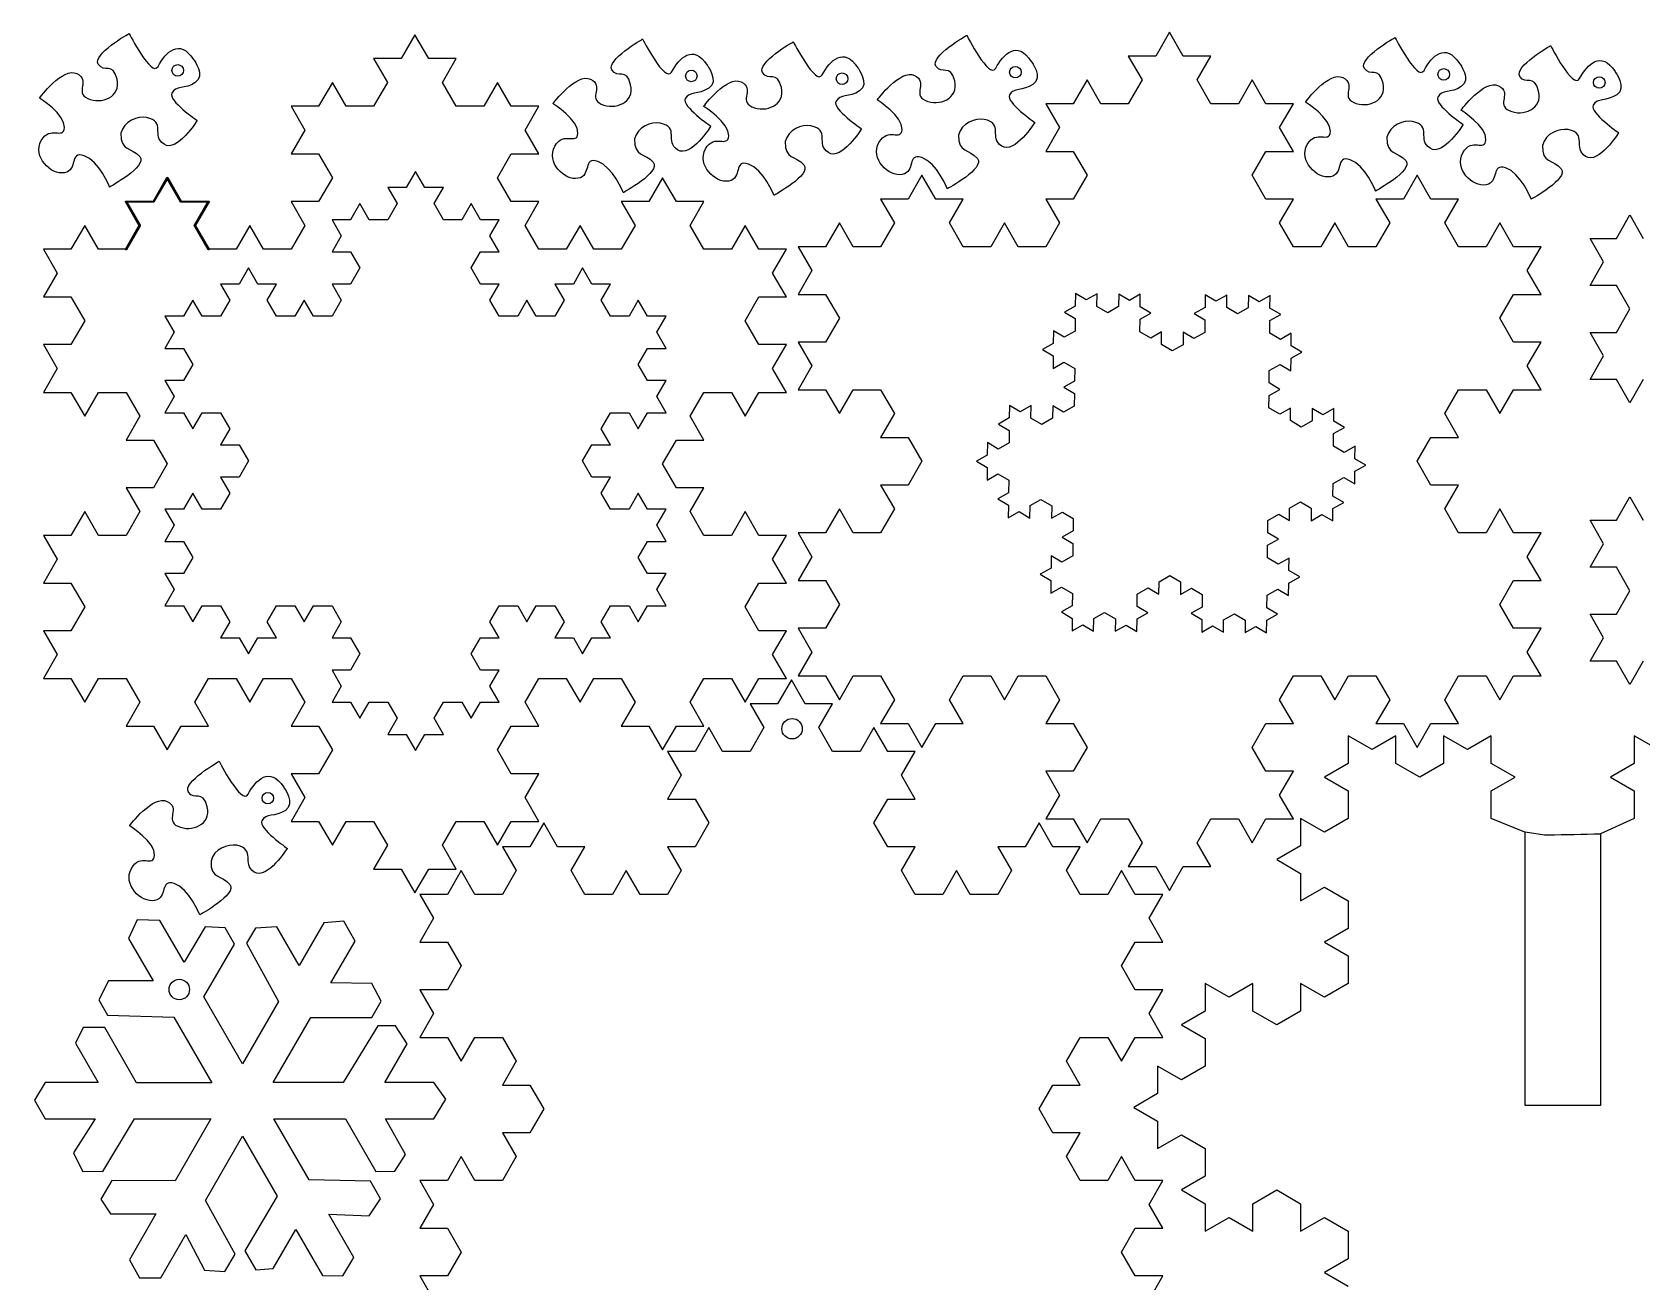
# Model space of a CAD drawing. Extents: x 0 to 244, y 143 to 297.
# Drawn here: x 0.2 to 121.4, y 202.1 to 296.2 of the extents above; entities that cross this region are included whole.
import ezdxf

# ---------------------------------------------------------------- set-up
doc = ezdxf.new("R2010")
doc.units = 0
doc.layers.add('Layer_1', color=7, linetype='CONTINUOUS')

msp = doc.modelspace()

# ---------------------------------------------------------------- linework, layer by layer
at = {"layer": 'Layer_1', "color": 7}
for points in [[(1.095922, 247.530487), (3.167314, 247.530487), (4.20301, 245.736319), (5.238706, 247.530487), (7.310097, 247.530487), (8.345793, 245.736319), (7.310097, 243.941385), (9.381489, 243.941385), (10.417185, 242.147217), (11.452881, 243.941385), (13.524273, 243.941385), (12.488577, 245.736319), (13.524273, 247.530487), (15.595665, 247.530487), (16.63136, 245.736319), (17.667056, 247.530487), (19.738448, 247.530487), (20.774144, 245.736319), (19.738448, 243.941385), (21.80984, 243.941385), (22.845536, 242.147217), (21.80984, 240.35305), (19.738448, 240.35305), (20.774144, 238.558883), (19.738448, 236.763948), (21.80984, 236.763948), (22.845536, 234.969781), (23.881232, 236.763948), (25.952624, 236.763948), (26.988319, 234.969781), (25.952624, 233.175613), (28.024015, 233.175613), (29.059711, 231.381446), (30.095407, 233.175613), (32.166799, 233.175613), (31.131103, 234.969781), (32.166799, 236.763948), (34.238191, 236.763948), (35.273887, 234.969781), (36.309583, 236.763948), (38.380974, 236.763948), (37.345278, 238.558883), (38.380974, 240.35305), (36.309583, 240.35305), (35.273887, 242.147217), (36.309583, 243.941385), (38.380974, 243.941385), (37.345278, 245.736319), (38.380974, 247.530487), (40.452366, 247.530487), (41.488062, 245.736319), (42.523758, 247.530487), (44.59515, 247.530487), (45.630846, 245.736319), (44.59515, 243.941385), (46.666541, 243.941385), (47.702237, 242.147217), (48.737933, 243.941385), (50.809325, 243.941385), (49.773629, 245.736319), (50.809325, 247.530487), (52.880717, 247.530487), (53.916413, 245.736319), (54.952109, 247.530487), (57.0235, 247.530487), (55.987805, 249.324654), (57.0235, 251.119589), (54.952109, 251.119589), (53.916413, 252.913756), (54.952109, 254.707923), (57.0235, 254.707923), (55.987805, 256.502091), (57.0235, 258.297025), (54.952109, 258.297025), (53.916413, 260.091193), (52.880717, 258.297025), (50.809325, 258.297025), (49.773629, 260.091193), (50.809325, 261.88536), (48.737933, 261.88536), (47.702237, 263.679527), (48.737933, 265.474462), (50.809325, 265.474462), (49.773629, 267.268629), (50.809325, 269.062796), (52.880717, 269.062796), (53.916413, 267.268629), (54.952109, 269.062796), (57.0235, 269.062796), (55.987805, 270.856964), (57.0235, 272.651899), (54.952109, 272.651899), (53.916413, 274.446066), (54.952109, 276.240233), (57.0235, 276.240233), (55.987805, 278.035168), (57.0235, 279.829335), (54.952109, 279.829335), (53.916413, 281.623502), (52.880717, 279.829335), (50.809325, 279.829335), (49.773629, 281.623502), (50.809325, 283.41767), (48.737933, 283.41767), (47.702237, 285.212605), (46.666541, 283.41767), (44.59515, 283.41767), (45.630846, 281.623502), (44.59515, 279.829335), (42.523758, 279.829335), (41.488062, 281.623502), (40.452366, 279.829335), (38.380974, 279.829335), (37.345278, 281.623502), (38.380974, 283.41767), (36.309583, 283.41767), (35.273887, 285.212605), (36.309583, 287.006772), (38.380974, 287.006772), (37.345278, 288.800939), (38.380974, 290.595106), (36.309583, 290.595106), (35.273887, 292.390041), (34.238191, 290.595106), (32.166799, 290.595106), (31.131103, 292.390041), (32.166799, 294.184208), (30.095407, 294.184208), (29.059711, 295.978376), (28.024015, 294.184208), (25.952624, 294.184208), (26.988319, 292.390041), (25.952624, 290.595106), (23.881232, 290.595106), (22.845536, 292.390041), (21.80984, 290.595106), (19.738448, 290.595106), (20.774144, 288.800939), (19.738448, 287.006772), (21.80984, 287.006772), (22.845536, 285.212605), (21.80984, 283.41767), (19.738448, 283.41767), (20.774144, 281.623502), (19.738448, 279.829335), (17.667056, 279.829335), (16.63136, 281.623502), (15.595665, 279.829335), (13.524273, 279.829335)], [(57.901639, 247.721838), (59.973031, 247.721838), (61.008727, 245.927671), (62.044423, 247.721838), (64.115814, 247.721838), (65.15151, 245.927671), (64.115814, 244.132736), (66.187206, 244.132736), (67.222902, 242.338569), (68.258598, 244.132736), (70.32999, 244.132736), (69.294294, 245.927671), (70.32999, 247.721838), (72.401382, 247.721838), (73.437077, 245.927671), (74.472773, 247.721838), (76.544165, 247.721838), (77.579861, 245.927671), (76.544165, 244.132736), (78.615557, 244.132736), (79.651253, 242.338569), (78.615557, 240.544401), (76.544165, 240.544401), (77.579861, 238.750234), (76.544165, 236.955299), (78.615557, 236.955299), (79.651253, 235.161132), (80.686949, 236.955299), (82.758341, 236.955299), (83.794036, 235.161132), (82.758341, 233.366965), (84.829732, 233.366965), (85.865428, 231.572797), (86.901124, 233.366965), (88.972516, 233.366965), (87.93682, 235.161132), (88.972516, 236.955299), (91.043908, 236.955299), (92.079604, 235.161132), (93.1153, 236.955299), (95.186691, 236.955299), (94.150995, 238.750234), (95.186691, 240.544401), (93.1153, 240.544401), (92.079604, 242.338569), (93.1153, 244.132736), (95.186691, 244.132736), (94.150995, 245.927671), (95.186691, 247.721838), (97.258083, 247.721838), (98.293779, 245.927671), (99.329475, 247.721838), (101.400867, 247.721838), (102.436563, 245.927671), (101.400867, 244.132736), (103.472259, 244.132736), (104.507954, 242.338569), (105.54365, 244.132736), (107.615042, 244.132736), (106.579346, 245.927671), (107.615042, 247.721838), (109.686434, 247.721838), (110.72213, 245.927671), (111.757826, 247.721838), (113.829218, 247.721838), (112.793522, 249.516005), (113.829218, 251.31094), (111.757826, 251.31094), (110.72213, 253.105107), (111.757826, 254.899275), (113.829218, 254.899275), (112.793522, 256.693442), (113.829218, 258.488377), (111.757826, 258.488377), (110.72213, 260.282544), (109.686434, 258.488377), (107.615042, 258.488377), (106.579346, 260.282544), (107.615042, 262.076711), (105.54365, 262.076711), (104.507954, 263.870879), (105.54365, 265.665813), (107.615042, 265.665813), (106.579346, 267.459981), (107.615042, 269.254148), (109.686434, 269.254148), (110.72213, 267.459981), (111.757826, 269.254148), (113.829218, 269.254148), (112.793522, 271.048315), (113.829218, 272.84325), (111.757826, 272.84325), (110.72213, 274.637417), (111.757826, 276.431585), (113.829218, 276.431585), (112.793522, 278.226519), (113.829218, 280.020687), (111.757826, 280.020687), (110.72213, 281.814854), (109.686434, 280.020687), (107.615042, 280.020687), (106.579346, 281.814854), (107.615042, 283.609021), (105.54365, 283.609021), (104.507954, 285.403956), (103.472259, 283.609021), (101.400867, 283.609021), (102.436563, 281.814854), (101.400867, 280.020687), (99.329475, 280.020687), (98.293779, 281.814854), (97.258083, 280.020687), (95.186691, 280.020687), (94.150995, 281.814854), (95.186691, 283.609021), (93.1153, 283.609021), (92.079604, 285.403956), (93.1153, 287.198123), (95.186691, 287.198123), (94.150995, 288.992291), (95.186691, 290.786458), (93.1153, 290.786458), (92.079604, 292.581393), (91.043908, 290.786458), (88.972516, 290.786458), (87.93682, 292.581393), (88.972516, 294.37556), (86.901124, 294.37556), (85.865428, 296.169727), (84.829732, 294.37556), (82.758341, 294.37556), (83.794036, 292.581393), (82.758341, 290.786458), (80.686949, 290.786458), (79.651253, 292.581393), (78.615557, 290.786458), (76.544165, 290.786458), (77.579861, 288.992291), (76.544165, 287.198123), (78.615557, 287.198123), (79.651253, 285.403956), (78.615557, 283.609021), (76.544165, 283.609021), (77.579861, 281.814854), (76.544165, 280.020687), (74.472773, 280.020687), (73.437077, 281.814854), (72.401382, 280.020687), (70.32999, 280.020687), (69.294294, 281.814854), (70.32999, 283.609021), (68.258598, 283.609021), (67.222902, 285.403956), (66.187206, 283.609021), (64.115814, 283.609021), (65.15151, 281.814854), (64.115814, 280.020687), (62.044423, 280.020687), (61.008727, 281.814854), (59.973031, 280.020687), (57.901639, 280.020687), (58.937335, 278.226519), (57.901639, 276.431585), (59.973031, 276.431585), (61.008727, 274.637417), (59.973031, 272.84325), (57.901639, 272.84325), (58.937335, 271.048315), (57.901639, 269.254148), (59.973031, 269.254148), (61.008727, 267.459981), (62.044423, 269.254148), (64.115814, 269.254148), (65.15151, 267.459981), (64.115814, 265.665813), (66.187206, 265.665813), (67.222902, 263.870879), (66.187206, 262.076711), (64.115814, 262.076711), (65.15151, 260.282544), (64.115814, 258.488377), (62.044423, 258.488377), (61.008727, 260.282544), (59.973031, 258.488377), (57.901639, 258.488377), (58.937335, 256.693442), (57.901639, 254.899275), (59.973031, 254.899275), (61.008727, 253.105107), (59.973031, 251.31094), (57.901639, 251.31094), (58.937335, 249.516005), (57.901639, 247.721838)], [(0.793921, 291.215439), (0.793921, 291.215439)], [(63.850214, 291.07687), (63.850214, 291.07687)], [(96.092692, 290.914234), (96.092692, 290.914234)], [(39.454903, 290.792258), (39.454903, 290.792258)], [(50.798724, 290.588963), (50.798724, 290.588963)], [(107.80244, 290.304351), (107.80244, 290.304351)], [(11.419317, 283.398965), (10.383621, 285.192748)], [(10.450749, 285.231118), (11.486445, 283.437334)], [(7.29811, 283.37978), (7.29811, 283.37978)], [(7.310097, 283.456519), (9.381489, 283.456519)], [(9.371899, 283.37978), (9.371899, 283.37978)], [(11.440898, 283.37978), (11.440898, 283.37978)], [(11.443291, 283.37978), (11.443291, 283.37978)], [(11.452885, 283.456519), (13.524277, 283.456519)], [(13.524277, 283.37978), (11.452885, 283.37978)], [(13.557841, 283.398965), (12.522145, 281.605181)], [(7.310097, 279.829335), (5.238706, 279.829335), (4.20301, 281.623502), (3.167314, 279.829335), (1.095922, 279.829335), (2.131618, 278.035168), (1.095922, 276.240233), (3.167314, 276.240233), (4.20301, 274.446066), (3.167314, 272.651899), (1.095922, 272.651899), (2.131618, 270.856964), (1.095922, 269.062796), (3.167314, 269.062796), (4.20301, 267.268629), (5.238706, 269.062796), (7.310097, 269.062796), (8.345793, 267.268629), (7.310097, 265.474462), (9.381489, 265.474462), (10.417185, 263.679527), (9.381489, 261.88536), (7.310097, 261.88536), (8.345793, 260.091193), (7.310097, 258.297025), (5.238706, 258.297025), (4.20301, 260.091193), (3.167314, 258.297025), (1.095922, 258.297025), (2.131618, 256.502091), (1.095922, 254.707923), (3.167314, 254.707923), (4.20301, 252.913756), (3.167314, 251.119589), (1.095922, 251.119589), (2.131618, 249.324654), (1.095922, 247.530487)], [(8.345793, 281.583598), (8.345793, 281.583598)], [(12.486179, 281.583598), (12.486183, 281.583598)], [(7.305302, 279.789814), (7.305302, 279.789814)], [(13.521879, 279.789814), (13.521879, 279.789814)], [(84.32398, 200.768468), (85.359676, 202.563403), (83.288284, 202.563403), (82.252588, 204.35757), (83.288284, 206.151738), (85.359676, 206.151738), (84.32398, 207.945905), (85.359676, 209.74084), (83.288284, 209.74084), (82.252588, 211.535007), (81.216892, 209.74084), (79.1455, 209.74084), (78.109804, 211.535007), (79.1455, 213.329174), (77.074109, 213.329174), (76.038413, 215.123342), (77.074109, 216.918276), (79.1455, 216.918276), (78.109804, 218.712444), (79.1455, 220.506611), (81.216892, 220.506611), (82.252588, 218.712444), (83.288284, 220.506611), (85.359676, 220.506611), (84.32398, 222.300778), (85.359676, 224.095713), (83.288284, 224.095713), (82.252588, 225.88988), (83.288284, 227.684048), (85.359676, 227.684048), (84.32398, 229.478982), (85.359676, 231.27315), (83.288284, 231.27315), (82.252588, 233.067317), (81.216892, 231.27315), (79.1455, 231.27315), (78.109804, 233.067317), (79.1455, 234.861484), (77.074109, 234.861484), (76.038413, 236.656419), (75.002717, 234.861484), (72.931325, 234.861484), (73.967021, 233.067317), (72.931325, 231.27315), (70.859933, 231.27315), (69.824237, 233.067317), (68.788541, 231.27315), (66.71715, 231.27315), (65.681454, 233.067317), (66.71715, 234.861484), (64.645758, 234.861484), (63.610062, 236.656419), (64.645758, 238.450586), (66.71715, 238.450586), (65.681454, 240.244754), (66.71715, 242.038921), (64.645758, 242.038921), (63.610062, 243.833856), (62.574366, 242.038921), (60.502974, 242.038921), (59.467278, 243.833856), (60.502974, 245.628023), (58.431582, 245.628023), (57.395886, 247.42219), (56.360191, 245.628023), (54.288799, 245.628023), (55.324495, 243.833856), (54.288799, 242.038921), (52.217407, 242.038921), (51.181711, 243.833856), (50.146015, 242.038921), (48.074623, 242.038921), (49.110319, 240.244754), (48.074623, 238.450586), (50.146015, 238.450586), (51.181711, 236.656419), (50.146015, 234.861484), (48.074623, 234.861484), (49.110319, 233.067317), (48.074623, 231.27315), (46.003232, 231.27315), (44.967536, 233.067317), (43.93184, 231.27315), (41.860448, 231.27315), (40.824752, 233.067317), (41.860448, 234.861484), (39.789056, 234.861484), (38.75336, 236.656419), (37.717664, 234.861484), (35.646273, 234.861484), (36.681968, 233.067317), (35.646273, 231.27315), (33.574881, 231.27315), (32.539185, 233.067317), (31.503489, 231.27315), (29.432097, 231.27315), (30.467793, 229.478982), (29.432097, 227.684048), (31.503489, 227.684048), (32.539185, 225.88988), (31.503489, 224.095713), (29.432097, 224.095713), (30.467793, 222.300778), (29.432097, 220.506611), (31.503489, 220.506611), (32.539185, 218.712444), (33.574881, 220.506611), (35.646273, 220.506611), (36.681968, 218.712444), (35.646273, 216.918276), (37.717664, 216.918276), (38.75336, 215.123342), (37.717664, 213.329174), (35.646273, 213.329174), (36.681968, 211.535007), (35.646273, 209.74084), (33.574881, 209.74084), (32.539185, 211.535007), (31.503489, 209.74084), (29.432097, 209.74084), (30.467793, 207.945905), (29.432097, 206.151738), (31.503489, 206.151738), (32.539185, 204.35757), (31.503489, 202.563403), (29.432097, 202.563403), (30.467793, 200.768468)], [(99.316851, 243.210163), (99.316851, 241.138771), (97.522684, 240.103075), (99.316851, 239.06738), (99.316851, 236.995988), (97.522684, 235.960292), (95.727749, 236.995988), (95.727749, 234.924596), (93.933582, 233.8889), (95.727749, 232.853204), (95.727749, 230.781812), (97.522684, 231.817508), (99.316851, 230.781812), (99.316851, 228.710421), (97.522684, 227.674725), (99.316851, 226.639029), (99.316851, 224.567637), (97.522684, 223.531941), (95.727749, 224.567637), (95.727749, 222.496245), (93.933582, 221.460549), (92.139415, 222.496245), (92.139415, 224.567637), (90.345247, 223.531941), (88.550313, 224.567637), (88.550313, 222.496245), (86.756145, 221.460549), (88.550313, 220.424853), (88.550313, 218.353462), (86.756145, 217.317766), (84.961978, 218.353462), (84.961978, 216.28207), (83.167811, 215.246374), (84.961978, 214.210678), (84.961978, 212.139286), (86.756145, 213.174982), (88.550313, 212.139286), (88.550313, 210.067894), (86.756145, 209.032199), (88.550313, 207.996503), (88.550313, 205.925111), (90.345247, 206.960807), (92.139415, 205.925111), (92.139415, 207.996503), (93.933582, 209.032199), (95.727749, 207.996503), (95.727749, 205.925111), (97.522684, 206.960807), (99.316851, 205.925111), (99.316851, 203.853719), (97.522684, 202.818023), (99.316851, 201.782327)], [(112.602376, 235.960292), (110.08339, 236.995988), (110.08339, 239.06738), (111.877557, 240.103075), (110.08339, 241.138771), (110.08339, 243.210163), (108.288455, 242.174467), (106.494288, 243.210163), (106.494288, 241.138771), (104.700121, 240.103075), (102.905953, 241.138771), (102.905953, 243.210163), (101.111019, 242.174467), (99.316851, 243.210163)], [(122.643329, 242.174467), (120.849161, 243.210163), (120.849161, 241.138771), (119.054994, 240.103075), (120.849161, 239.06738), (120.849161, 236.995988), (118.311834, 235.837092)], [(7.578239, 236.439331), (7.578239, 236.439331)], [(8.140742, 229.352738), (7.506262, 227.964932), (9.349359, 224.761451), (5.99229, 224.770594), (5.253588, 223.326105), (5.90635, 222.185142), (10.912699, 222.046177), (13.759628, 217.103825), (8.100513, 217.100289), (5.728989, 221.254572), (4.094339, 221.256592), (3.520202, 220.069918), (5.218849, 217.11511), (1.229128, 217.11511), (0.430087, 215.783986), (1.229128, 214.392522), (4.982978, 214.392522), (3.357465, 211.821693), (4.035828, 210.446682), (5.568086, 210.426577), (7.95241, 214.392527), (13.702941, 214.392527), (11.015096, 209.726276), (6.231819, 209.746381), (5.414497, 208.331145), (6.153194, 207.241378), (9.563288, 207.237842), (7.56843, 203.780209), (8.321761, 202.423484), (9.925324, 202.419948), (11.803166, 205.672796), (13.216568, 202.97946), (14.746997, 202.878896), (15.53141, 204.19722), (13.286051, 208.245452), (16.076293, 213.08175), (18.678208, 208.563602), (16.25914, 204.436749), (17.072811, 203.017856), (18.385654, 203.112939), (20.100754, 206.058599), (22.090131, 202.599137), (23.642498, 202.569889), (24.450683, 203.955867), (22.578332, 207.210544), (25.617247, 207.082551), (26.471142, 208.356993), (25.725125, 209.695432), (21.097271, 209.785029), (18.447822, 214.392769), (23.838146, 214.392769), (26.125558, 210.419505), (27.555423, 210.430467), (28.35995, 211.690285), (26.851459, 214.392759), (30.488287, 214.392759), (31.375093, 215.871992), (30.488287, 217.115353), (26.792949, 217.113332), (28.473314, 220.020596), (27.590161, 221.37915), (26.275495, 221.382686), (23.660785, 217.111382), (18.400278, 217.107846), (21.225264, 222.002654), (25.811065, 221.999118), (26.515024, 223.242479), (25.827518, 224.568037), (22.731921, 224.613752), (24.549418, 227.764203), (23.711981, 229.27086), (22.192524, 229.124585), (20.347597, 225.921105), (18.669065, 228.830197), (17.050867, 228.744262), (16.390791, 227.606951), (18.782429, 223.207659), (16.078122, 218.51398), (13.180001, 223.555067), (15.485699, 227.521016), (14.763455, 228.753405), (13.271427, 228.822883), (11.677001, 226.167948), (9.864985, 229.322056), (8.140742, 229.353122), (8.140742, 229.352738)]]:
    msp.add_lwpolyline(points, dxfattribs=at)
at = {"layer": 'Layer_1', "color": 1}
for points in [[(11.639555, 293.297485), (11.639555, 293.297485)], [(50.300537, 292.874304), (50.300537, 292.874304)], [(61.644358, 292.671009), (61.644358, 292.671009)], [(74.695848, 293.158916), (74.695848, 293.158916)], [(106.938326, 292.99628), (106.938326, 292.99628)], [(118.648074, 292.386397), (118.648074, 292.386397)], [(71.326743, 263.874114), (72.135907, 263.3961), (72.12645, 262.456223), (72.945072, 262.918085), (73.754236, 262.440071), (73.744779, 261.500194), (72.92598, 261.038031), (73.735144, 260.560017), (73.725687, 259.62014), (74.544308, 260.082002), (75.353473, 259.603988), (75.363107, 260.544165), (76.181729, 261.006027), (76.990893, 260.528013), (76.981436, 259.588136), (77.800057, 260.049998), (78.609221, 259.571984), (78.599764, 258.632107), (77.780965, 258.169944), (78.59013, 257.69193), (78.580672, 256.752053), (77.762051, 256.29019), (76.952887, 256.768205), (76.943429, 255.828328), (76.124631, 255.366166), (76.933795, 254.888151), (76.924338, 253.948274), (77.742959, 254.410137), (78.552123, 253.932122), (78.542666, 252.992245), (77.724045, 252.530383), (78.533209, 252.052368), (78.523751, 251.112491), (79.342373, 251.574354), (80.151537, 251.096339), (80.160995, 252.036216), (80.979616, 252.498079), (81.78878, 252.020064), (81.779323, 251.080187), (82.597945, 251.54205), (83.407109, 251.064035), (83.416743, 252.004212), (84.235365, 252.466074), (83.4262, 252.944089), (83.435658, 253.883966), (84.254279, 254.345828), (85.063444, 253.867814), (85.073078, 254.807991), (85.891699, 255.269853), (86.700864, 254.791839), (86.691406, 253.851962), (87.510028, 254.313824), (88.319192, 253.83581), (88.309735, 252.895933), (87.490936, 252.43377), (88.3001, 251.955756), (88.290643, 251.015879), (89.109265, 251.477741), (89.918429, 250.999727), (89.928063, 251.939904), (90.746685, 252.401766), (91.555849, 251.923752), (91.546392, 250.983875), (92.365013, 251.445737), (93.174178, 250.967723), (93.183635, 251.9076), (94.002434, 252.369762), (93.193269, 252.847777), (93.202727, 253.787654), (94.021348, 254.249516), (94.830512, 253.771502), (94.83997, 254.711379), (95.658768, 255.173541), (94.849604, 255.651555), (94.859061, 256.591432), (94.04044, 256.12957), (93.231276, 256.607584), (93.240733, 257.547461), (94.059354, 258.009324), (93.25019, 258.487339), (93.259647, 259.427216), (94.078446, 259.889378), (94.88761, 259.411363), (94.897068, 260.35124), (95.715689, 260.813103), (96.524853, 260.335088), (96.515396, 259.395211), (97.334018, 259.857074), (98.143182, 259.379059), (98.152639, 260.318936), (98.971438, 260.781099), (98.162273, 261.259113), (98.171731, 262.19899), (98.990352, 262.660853), (99.799517, 262.182838), (99.809151, 263.123015), (100.627772, 263.584878), (99.818608, 264.062892), (99.828066, 265.002769), (99.009444, 264.540907), (98.20028, 265.018921), (98.209737, 265.958798), (99.028359, 266.420661), (98.219194, 266.898675), (98.228829, 267.838852), (97.41003, 267.37669), (96.600866, 267.854704), (96.591409, 266.914827), (95.772787, 266.452964), (94.963623, 266.930979), (94.97308, 267.870856), (94.154459, 267.408993), (93.345294, 267.887008), (93.354752, 268.826885), (94.173373, 269.288748), (93.364209, 269.766762), (93.373843, 270.706939), (94.192465, 271.168801), (95.001629, 270.690787), (95.011086, 271.630664), (95.829708, 272.092526), (95.020544, 272.570541), (95.030178, 273.510718), (94.211379, 273.048555), (93.402215, 273.52657), (93.41185, 274.466747), (94.230471, 274.928609), (93.421307, 275.406624), (93.430764, 276.346501), (92.612143, 275.884638), (91.802978, 276.362653), (91.793521, 275.422776), (90.974722, 274.960613), (90.165558, 275.438628), (90.175193, 276.378805), (89.356394, 275.916642), (88.54723, 276.394657), (88.537772, 275.45478), (87.719151, 274.992917), (88.528315, 274.514903), (88.518858, 273.575026), (87.700059, 273.112863), (86.890895, 273.590878), (86.881438, 272.651001), (86.062816, 272.189138), (85.253652, 272.667153), (85.263109, 273.60703), (84.444488, 273.145167), (83.635323, 273.623182), (83.644781, 274.563059), (84.463402, 275.024921), (83.654238, 275.502936), (83.663872, 276.443113), (82.845074, 275.98095), (82.03591, 276.458965), (82.026452, 275.519088), (81.207831, 275.057225), (80.398667, 275.53524), (80.408124, 276.475117), (79.589502, 276.013254), (78.780338, 276.491269), (78.770881, 275.551392), (77.952082, 275.08923), (78.761246, 274.611215), (78.751789, 273.671338), (77.933168, 273.209476), (77.124003, 273.68749), (77.114369, 272.747313), (76.295747, 272.285451), (77.104912, 271.807436), (77.095454, 270.867559), (77.914076, 271.329422), (78.72324, 270.851407), (78.713783, 269.91153), (77.895161, 269.449668), (78.704326, 268.971653), (78.694691, 268.031476), (77.87607, 267.569614), (77.066905, 268.047628), (77.057448, 267.107751), (76.238827, 266.645889), (75.429662, 267.123903), (75.43912, 268.06378), (74.620498, 267.601918), (73.811334, 268.079932), (73.801699, 267.139756), (72.983078, 266.677893), (73.792242, 266.199879), (73.782785, 265.260002), (72.964163, 264.798139), (72.154999, 265.276153), (72.145365, 264.335977), (71.326743, 263.874114)], [(58.217332, 243.742721), (58.217332, 243.742721)], [(18.423872, 238.521377), (18.423872, 238.521377)], [(118.298673, 215.379947), (112.628097, 215.379947), (112.628097, 235.983905), (114.091994, 235.76646), (114.342807, 235.76646)], [(118.298673, 235.838942), (118.298673, 215.379947)], [(12.090162, 224.113045), (12.090162, 224.113045)]]:
    msp.add_lwpolyline(points, dxfattribs=at)
at = {"layer": 'Layer_1', "color": 3}
for points in [[(10.243588, 253.00537), (11.640934, 253.00537), (12.339606, 251.795038), (13.038279, 253.00537), (14.435624, 253.00537), (15.134297, 251.795038), (14.435624, 250.584189), (15.832969, 250.584189), (16.531642, 249.373857), (17.230315, 250.584189), (18.62766, 250.584189), (17.928987, 251.795038), (18.62766, 253.00537), (20.025005, 253.00537), (20.723678, 251.795038), (21.422351, 253.00537), (22.819696, 253.00537), (23.518369, 251.795038), (22.819696, 250.584189), (24.217041, 250.584189), (24.915714, 249.373857), (24.217041, 248.163526), (22.819696, 248.163526), (23.518369, 246.953194), (22.819696, 245.742345), (24.217041, 245.742345), (24.915714, 244.532013), (25.614386, 245.742345), (27.011732, 245.742345), (27.710404, 244.532013), (27.011732, 243.321681), (28.409077, 243.321681), (29.10775, 242.111349), (29.806422, 243.321681), (31.203768, 243.321681), (30.505095, 244.532013), (31.203768, 245.742345), (32.601113, 245.742345), (33.299786, 244.532013), (33.998458, 245.742345), (35.395803, 245.742345), (34.697131, 246.953194), (35.395803, 248.163526), (33.998458, 248.163526), (33.299786, 249.373857), (33.998458, 250.584189), (35.395803, 250.584189), (34.697131, 251.795038), (35.395803, 253.00537), (36.793149, 253.00537), (37.491821, 251.795038), (38.190494, 253.00537), (39.587839, 253.00537), (40.286512, 251.795038), (39.587839, 250.584189), (40.985185, 250.584189), (41.683857, 249.373857), (42.38253, 250.584189), (43.779875, 250.584189), (43.081203, 251.795038), (43.779875, 253.00537), (45.17722, 253.00537), (45.875893, 251.795038), (46.574566, 253.00537), (47.971911, 253.00537), (47.273238, 254.215702), (47.971911, 255.426551), (46.574566, 255.426551), (45.875893, 256.636883), (46.574566, 257.847215), (47.971911, 257.847215), (47.273238, 259.057546), (47.971911, 260.268396), (46.574566, 260.268396), (45.875893, 261.478727), (45.17722, 260.268396), (43.779875, 260.268396), (43.081203, 261.478727), (43.779875, 262.689059), (42.38253, 262.689059), (41.683857, 263.899391), (42.38253, 265.11024), (43.779875, 265.11024), (43.081203, 266.320572), (43.779875, 267.530903), (45.17722, 267.530903), (45.875893, 266.320572), (46.574566, 267.530903), (47.971911, 267.530903), (47.273238, 268.741235), (47.971911, 269.952084), (46.574566, 269.952084), (45.875893, 271.162416), (46.574566, 272.372748), (47.971911, 272.372748), (47.273238, 273.583597), (47.971911, 274.793929), (46.574566, 274.793929), (45.875893, 276.004261), (45.17722, 274.793929), (43.779875, 274.793929), (43.081203, 276.004261), (43.779875, 277.214592), (42.38253, 277.214592), (41.683857, 278.425442), (40.985185, 277.214592), (39.587839, 277.214592), (40.286512, 276.004261), (39.587839, 274.793929), (38.190494, 274.793929), (37.491821, 276.004261), (36.793149, 274.793929), (35.395803, 274.793929), (34.697131, 276.004261), (35.395803, 277.214592), (33.998458, 277.214592), (33.299786, 278.425442), (33.998458, 279.635773), (35.395803, 279.635773), (34.697131, 280.846105), (35.395803, 282.056437), (33.998458, 282.056437), (33.299786, 283.267286), (32.601113, 282.056437), (31.203768, 282.056437), (30.505095, 283.267286), (31.203768, 284.477618), (29.806422, 284.477618), (29.10775, 285.68795), (28.409077, 284.477618), (27.011732, 284.477618), (27.710404, 283.267286), (27.011732, 282.056437), (25.614386, 282.056437), (24.915714, 283.267286), (24.217041, 282.056437), (22.819696, 282.056437), (23.518369, 280.846105), (22.819696, 279.635773), (24.217041, 279.635773), (24.915714, 278.425442), (24.217041, 277.214592), (22.819696, 277.214592), (23.518369, 276.004261), (22.819696, 274.793929), (21.422351, 274.793929), (20.723678, 276.004261), (20.025005, 274.793929), (18.62766, 274.793929), (17.928987, 276.004261), (18.62766, 277.214592), (17.230315, 277.214592), (16.531642, 278.425442), (15.832969, 277.214592), (14.435624, 277.214592), (15.134297, 276.004261), (14.435624, 274.793929), (13.038279, 274.793929), (12.339606, 276.004261), (11.640934, 274.793929), (10.243588, 274.793929), (10.942261, 273.583597), (10.243588, 272.372748), (11.640934, 272.372748), (12.339606, 271.162416), (11.640934, 269.952084), (10.243588, 269.952084), (10.942261, 268.741235), (10.243588, 267.530903), (11.640934, 267.530903), (12.339606, 266.320572), (13.038279, 267.530903), (14.435624, 267.530903), (15.134297, 266.320572), (14.435624, 265.11024), (15.832969, 265.11024), (16.531642, 263.899391), (15.832969, 262.689059), (14.435624, 262.689059), (15.134297, 261.478727), (14.435624, 260.268396), (13.038279, 260.268396), (12.339606, 261.478727), (11.640934, 260.268396), (10.243588, 260.268396), (10.942261, 259.057546), (10.243588, 257.847215), (11.640934, 257.847215), (12.339606, 256.636883), (11.640934, 255.426551), (10.243588, 255.426551), (10.942261, 254.215702), (10.243588, 253.00537)], [(121.509509, 270.041314), (120.514184, 268.273723), (119.519948, 270.040756), (117.52848, 270.040756), (118.523805, 271.808629), (117.528744, 273.576507), (119.519131, 273.576507), (120.51392, 275.344101), (119.518858, 277.111976), (117.528744, 277.111976), (118.523805, 278.879571), (117.529016, 280.646885), (119.519131, 280.647463), (120.51392, 282.415059), (121.508956, 280.647463)], [(121.507875, 248.828935), (120.512814, 247.061058), (119.518025, 248.828935), (117.528207, 248.828935), (118.522972, 250.596811), (117.527943, 252.364405), (119.518025, 252.364405), (120.51335, 254.132001), (119.517761, 255.899875), (117.527943, 255.899875), (118.523269, 257.66744), (117.527663, 259.435597), (119.519131, 259.435019), (120.51335, 261.202052), (121.508412, 259.434456)]]:
    msp.add_lwpolyline(points, dxfattribs=at)
at = {"layer": 'Layer_1', "color": 7}
for points in [[(5.223022, 293.756312), (4.751218, 294.479678), (7.539106, 296.074922), (7.539106, 296.074922)], [(7.539106, 296.074922), (7.539106, 296.074922), (9.236894, 292.715211), (9.719307, 293.594161)], [(9.719307, 293.594161), (10.303758, 294.657488), (11.331725, 295.748599), (12.399094, 294.111933)], [(43.884004, 293.333131), (43.412199, 294.056497), (46.200088, 295.651741), (46.200088, 295.651741)], [(46.200088, 295.651741), (46.200088, 295.651741), (47.897876, 292.292029), (48.380288, 293.17098)], [(68.279315, 293.617743), (67.807511, 294.341109), (70.595399, 295.936353), (70.595399, 295.936353)], [(70.595399, 295.936353), (70.595399, 295.936353), (72.293187, 292.576641), (72.7756, 293.455592)], [(100.521793, 293.455107), (100.049989, 294.178473), (102.837877, 295.773717), (102.837877, 295.773717)], [(102.837877, 295.773717), (102.837877, 295.773717), (104.535665, 292.414006), (105.018078, 293.292956)], [(48.380288, 293.17098), (48.96474, 294.234307), (49.992707, 295.325418), (51.060076, 293.688752)], [(55.227825, 293.129836), (54.75602, 293.853202), (57.543909, 295.448446), (57.543909, 295.448446)], [(57.543909, 295.448446), (57.543909, 295.448446), (59.241697, 292.088735), (59.724109, 292.967685)], [(59.724109, 292.967685), (60.308561, 294.031013), (61.336528, 295.122123), (62.403897, 293.485458)], [(72.7756, 293.455592), (73.360051, 294.518919), (74.388019, 295.61003), (75.455387, 293.973364)], [(105.018078, 293.292956), (105.602529, 294.356284), (106.630497, 295.447394), (107.697865, 293.810728)], [(112.231541, 292.845224), (111.759736, 293.56859), (114.547625, 295.163834), (114.547625, 295.163834)], [(114.547625, 295.163834), (114.547625, 295.163834), (116.245413, 291.804123), (116.727825, 292.683073)], [(116.727825, 292.683073), (117.312277, 293.746401), (118.340244, 294.837511), (119.407613, 293.200846)], [(0.793921, 291.215439), (0.793921, 291.215439), (2.570007, 293.573955), (3.618685, 293.055172)], [(6.636414, 292.640955), (6.296958, 293.989688), (5.693816, 293.032946), (5.223022, 293.756312)], [(12.399094, 294.111933), (12.399094, 294.111933), (13.31492, 292.893526), (12.52336, 292.37727)], [(45.297396, 292.217773), (44.957939, 293.566507), (44.354798, 292.609765), (43.884004, 293.333131)], [(51.060076, 293.688752), (51.060076, 293.688752), (51.975902, 292.470345), (51.184341, 291.954088)], [(56.641217, 292.014479), (56.30176, 293.363213), (55.698619, 292.406471), (55.227825, 293.129836)], [(62.403897, 293.485458), (62.403897, 293.485458), (63.319723, 292.267051), (62.528162, 291.750794)], [(63.850214, 291.07687), (63.850214, 291.07687), (65.6263, 293.435386), (66.674978, 292.916603)], [(69.692707, 292.502385), (69.353251, 293.851119), (68.750109, 292.894377), (68.279315, 293.617743)], [(75.455387, 293.973364), (75.455387, 293.973364), (76.371213, 292.754957), (75.579653, 292.2387)], [(96.092692, 290.914234), (96.092692, 290.914234), (97.868778, 293.27275), (98.917456, 292.753968)], [(101.935185, 292.33975), (101.595729, 293.688484), (100.992587, 292.731741), (100.521793, 293.455107)], [(107.697865, 293.810728), (107.697865, 293.810728), (108.613691, 292.592322), (107.822131, 292.076065)], [(3.618685, 293.055172), (4.667869, 292.53639), (3.409556, 291.643296), (4.425905, 291.176543)], [(4.425905, 291.176543), (5.441749, 290.70979), (6.975871, 291.292221), (6.636414, 292.640955)], [(12.52336, 292.37727), (11.731799, 291.861013), (11.049855, 292.153491), (10.752326, 291.592781)], [(39.454903, 290.792258), (39.454903, 290.792258), (41.230988, 293.150774), (42.279667, 292.631991)], [(42.279667, 292.631991), (43.328851, 292.113208), (42.070537, 291.220114), (43.086887, 290.753361)], [(43.086887, 290.753361), (44.102731, 290.286609), (45.636852, 290.869039), (45.297396, 292.217773)], [(50.798724, 290.588963), (50.798724, 290.588963), (52.57481, 292.947479), (53.623488, 292.428697)], [(53.623488, 292.428697), (54.672672, 291.909914), (53.414359, 291.01682), (54.430708, 290.550067)], [(54.430708, 290.550067), (55.446552, 290.083314), (56.980673, 290.665745), (56.641217, 292.014479)], [(66.674978, 292.916603), (67.724162, 292.39782), (66.465849, 291.504726), (67.482198, 291.037973)], [(67.482198, 291.037973), (68.498042, 290.571221), (70.032164, 291.153651), (69.692707, 292.502385)], [(75.579653, 292.2387), (74.788092, 291.722443), (74.106148, 292.014922), (73.808619, 291.454212)], [(98.917456, 292.753968), (99.96664, 292.235185), (98.708327, 291.342091), (99.724676, 290.875338)], [(99.724676, 290.875338), (100.74052, 290.408585), (102.274642, 290.991016), (101.935185, 292.33975)], [(107.822131, 292.076065), (107.03057, 291.559808), (106.348626, 291.852286), (106.051097, 291.291576)], [(107.80244, 290.304351), (107.80244, 290.304351), (109.578526, 292.662868), (110.627204, 292.144085)], [(110.627204, 292.144085), (111.676388, 291.625302), (110.418075, 290.732208), (111.434424, 290.265455)], [(113.644933, 291.729867), (113.305476, 293.078601), (112.702335, 292.121859), (112.231541, 292.845224)], [(119.407613, 293.200846), (119.407613, 293.200846), (120.323439, 291.982439), (119.531878, 291.466182)], [(2.672046, 288.996342), (2.758931, 289.969249), (0.793921, 291.215439), (0.793921, 291.215439)], [(10.752326, 291.592781), (10.456311, 291.031061), (12.66379, 289.525228), (12.66379, 289.525228)], [(49.413307, 291.1696), (49.117293, 290.60788), (51.324771, 289.102046), (51.324771, 289.102046)], [(51.184341, 291.954088), (50.392781, 291.437831), (49.710837, 291.730309), (49.413307, 291.1696)], [(60.757128, 290.966306), (60.461114, 290.404586), (62.668592, 288.898752), (62.668592, 288.898752)], [(62.528162, 291.750794), (61.736602, 291.234537), (61.054658, 291.527015), (60.757128, 290.966306)], [(65.728339, 288.857773), (65.815224, 289.83068), (63.850214, 291.07687), (63.850214, 291.07687)], [(73.808619, 291.454212), (73.512604, 290.892492), (75.720083, 289.386658), (75.720083, 289.386658)], [(97.970817, 288.695138), (98.057702, 289.668044), (96.092692, 290.914234), (96.092692, 290.914234)], [(106.051097, 291.291576), (105.755082, 290.729857), (107.962561, 289.224023), (107.962561, 289.224023)], [(111.434424, 290.265455), (112.450268, 289.798702), (113.98439, 290.381133), (113.644933, 291.729867)], [(119.531878, 291.466182), (118.740318, 290.949925), (118.058374, 291.242403), (117.760844, 290.681694)], [(8.860057, 289.747996), (8.209432, 289.863674), (7.123373, 289.475724), (6.931923, 288.558888)], [(10.175451, 287.732473), (9.195978, 288.370469), (10.354272, 289.432281), (8.860057, 289.747996)], [(41.333028, 288.573161), (41.419912, 289.546068), (39.454903, 290.792258), (39.454903, 290.792258)], [(52.676849, 288.369867), (52.763733, 289.342774), (50.798724, 290.588963), (50.798724, 290.588963)], [(71.91635, 289.609427), (71.265725, 289.725105), (70.179666, 289.337154), (69.988216, 288.420318)], [(73.231745, 287.593903), (72.252271, 288.2319), (73.410565, 289.293712), (71.91635, 289.609427)], [(109.680565, 288.085255), (109.767449, 289.058162), (107.80244, 290.304351), (107.80244, 290.304351)], [(117.760844, 290.681694), (117.46483, 290.119974), (119.672308, 288.61414), (119.672308, 288.61414)], [(0.933341, 288.011312), (1.619831, 289.221636), (2.588192, 288.034549), (2.672046, 288.996342)], [(6.931923, 288.558888), (6.866255, 287.190453), (7.742174, 287.537992), (8.34178, 286.801493)], [(12.66379, 289.525228), (12.66379, 289.525228), (11.154925, 287.094981), (10.175451, 287.732473)], [(39.594323, 287.588131), (40.280813, 288.798455), (41.249174, 287.611367), (41.333028, 288.573161)], [(47.521039, 289.324815), (46.870413, 289.440493), (45.784354, 289.052542), (45.592905, 288.135706)], [(48.836433, 287.309291), (47.856959, 287.947288), (49.015254, 289.0091), (47.521039, 289.324815)], [(51.324771, 289.102046), (51.324771, 289.102046), (49.815907, 286.6718), (48.836433, 287.309291)], [(50.938144, 287.384836), (51.624634, 288.595161), (52.592995, 287.408073), (52.676849, 288.369867)], [(58.86486, 289.121521), (58.214235, 289.237199), (57.128175, 288.849248), (56.936726, 287.932412)], [(60.180254, 287.105997), (59.20078, 287.743994), (60.359075, 288.805806), (58.86486, 289.121521)], [(62.668592, 288.898752), (62.668592, 288.898752), (61.159728, 286.468506), (60.180254, 287.105997)], [(63.989634, 287.872743), (64.676125, 289.083067), (65.644485, 287.895979), (65.728339, 288.857773)], [(69.988216, 288.420318), (69.922548, 287.051884), (70.798467, 287.399423), (71.398073, 286.662923)], [(75.720083, 289.386658), (75.720083, 289.386658), (74.211218, 286.956412), (73.231745, 287.593903)], [(96.232112, 287.710107), (96.918602, 288.920432), (97.886963, 287.733344), (97.970817, 288.695138)], [(104.158828, 289.446791), (103.508203, 289.562469), (102.422144, 289.174519), (102.230694, 288.257683)], [(105.474222, 287.431268), (104.494749, 288.069264), (105.653043, 289.131077), (104.158828, 289.446791)], [(107.962561, 289.224023), (107.962561, 289.224023), (106.453696, 286.793776), (105.474222, 287.431268)], [(115.868576, 288.836909), (115.217951, 288.952587), (114.131892, 288.564636), (113.940442, 287.6478)], [(117.18397, 286.821385), (116.204496, 287.459382), (117.362791, 288.521194), (115.868576, 288.836909)], [(119.672308, 288.61414), (119.672308, 288.61414), (118.163444, 286.183894), (117.18397, 286.821385)], [(2.681138, 285.593694), (1.658728, 285.393657), (0.248366, 286.804018), (0.933341, 288.011312)], [(4.154643, 286.868172), (3.029688, 287.236421), (3.703549, 285.784133), (2.681138, 285.593694)], [(41.34212, 285.170513), (40.319709, 284.970476), (38.909348, 286.380837), (39.594323, 287.588131)], [(45.592905, 288.135706), (45.527236, 286.767272), (46.403155, 287.114811), (47.002761, 286.378311)], [(52.685941, 284.967218), (51.66353, 284.767181), (50.253169, 286.177543), (50.938144, 287.384836)], [(56.936726, 287.932412), (56.871057, 286.563978), (57.746977, 286.911517), (58.346582, 286.175017)], [(65.737432, 285.455125), (64.715021, 285.255088), (63.304659, 286.665449), (63.989634, 287.872743)], [(97.97991, 285.292489), (96.957499, 285.092452), (95.547137, 286.502814), (96.232112, 287.710107)], [(102.230694, 288.257683), (102.165026, 286.889249), (103.040945, 287.236787), (103.640551, 286.500288)], [(107.94186, 287.100224), (108.62835, 288.310549), (109.596711, 287.123461), (109.680565, 288.085255)], [(113.940442, 287.6478), (113.874773, 286.279366), (114.750693, 286.626905), (115.350298, 285.890405)], [(6.079746, 284.517738), (6.079746, 284.517738), (5.279598, 286.501437), (4.154643, 286.868172)], [(8.34178, 286.801493), (8.943406, 286.066508), (6.079746, 284.517738), (6.079746, 284.517738)], [(42.815624, 286.44499), (41.690669, 286.81324), (42.364531, 285.360952), (41.34212, 285.170513)], [(44.740727, 284.094556), (44.740727, 284.094556), (43.94058, 286.078256), (42.815624, 286.44499)], [(47.002761, 286.378311), (47.604387, 285.643327), (44.740727, 284.094556), (44.740727, 284.094556)], [(54.159446, 286.241696), (53.03449, 286.609946), (53.708352, 285.157657), (52.685941, 284.967218)], [(56.084548, 283.891262), (56.084548, 283.891262), (55.284401, 285.874962), (54.159446, 286.241696)], [(58.346582, 286.175017), (58.948208, 285.440033), (56.084548, 283.891262), (56.084548, 283.891262)], [(67.210936, 286.729602), (66.085981, 287.097852), (66.759843, 285.645564), (65.737432, 285.455125)], [(69.136039, 284.379168), (69.136039, 284.379168), (68.335891, 286.362868), (67.210936, 286.729602)], [(71.398073, 286.662923), (71.999699, 285.927939), (69.136039, 284.379168), (69.136039, 284.379168)], [(99.453414, 286.566967), (98.328459, 286.935217), (99.002321, 285.482928), (97.97991, 285.292489)], [(101.378517, 284.216533), (101.378517, 284.216533), (100.578369, 286.200232), (99.453414, 286.566967)], [(103.640551, 286.500288), (104.242177, 285.765304), (101.378517, 284.216533), (101.378517, 284.216533)], [(109.689657, 284.682606), (108.667246, 284.482569), (107.256885, 285.892931), (107.94186, 287.100224)], [(111.163162, 285.957084), (110.038206, 286.325334), (110.712068, 284.873045), (109.689657, 284.682606)], [(113.088265, 283.60665), (113.088265, 283.60665), (112.288117, 285.59035), (111.163162, 285.957084)], [(9.347925, 283.437334), (9.347925, 283.437334), (10.383621, 285.231118), (10.383621, 285.231118)], [(10.450749, 285.192748), (10.450749, 285.192748), (9.415053, 283.398965), (9.415053, 283.398965)], [(10.383621, 285.192748), (10.376768, 285.204743), (10.376833, 285.219484), (10.383792, 285.231417)], [(10.383621, 285.231118), (10.390473, 285.243113), (10.403202, 285.250541), (10.417013, 285.250603)], [(10.383792, 285.231417), (10.39075, 285.243351), (10.403545, 285.250665), (10.417357, 285.250603)], [(10.417013, 285.250603), (10.430825, 285.250665), (10.44362, 285.243351), (10.450579, 285.231417)], [(10.417357, 285.250603), (10.431168, 285.250541), (10.443897, 285.243113), (10.450749, 285.231118)], [(10.450579, 285.231417), (10.457537, 285.219484), (10.457602, 285.204743), (10.450749, 285.192748)], [(115.350298, 285.890405), (115.951925, 285.155421), (113.088265, 283.60665), (113.088265, 283.60665)], [(7.29811, 283.37978), (7.276925, 283.383091), (7.262434, 283.402954), (7.265745, 283.424145)], [(7.265745, 283.424145), (7.269055, 283.445336), (7.288912, 283.45983), (7.310097, 283.456519)], [(7.276533, 283.398965), (7.26968, 283.410959), (7.269745, 283.4257), (7.276704, 283.437634)], [(8.312229, 281.605181), (8.312229, 281.605181), (7.276533, 283.398965), (7.276533, 283.398965)], [(7.276704, 283.437634), (7.283663, 283.449567), (7.296458, 283.456881), (7.310269, 283.456819)], [(7.310097, 283.37978), (7.306126, 283.379151), (7.302081, 283.379151), (7.29811, 283.37978)], [(9.381489, 283.37978), (9.381489, 283.37978), (7.310097, 283.37978), (7.310097, 283.37978)], [(7.310269, 283.456819), (7.324081, 283.456757), (7.33681, 283.44933), (7.343662, 283.437334)], [(7.343662, 283.437334), (7.343662, 283.437334), (8.379357, 281.643551), (8.379357, 281.643551)], [(9.345148, 283.402404), (9.340395, 283.413815), (9.341428, 283.426818), (9.347925, 283.437334)], [(9.371899, 283.37978), (9.35986, 283.382571), (9.349901, 283.390992), (9.345148, 283.402404)], [(9.415053, 283.398965), (9.406774, 283.383422), (9.388981, 283.375512), (9.371899, 283.37978)], [(9.381489, 283.456519), (9.395323, 283.456715), (9.40819, 283.449445), (9.415164, 283.437493)], [(9.415164, 283.398806), (9.40819, 283.386854), (9.395323, 283.379584), (9.381489, 283.37978)], [(9.415164, 283.437493), (9.422138, 283.425541), (9.422138, 283.410758), (9.415164, 283.398806)], [(11.410674, 283.404157), (11.405677, 283.417099), (11.407961, 283.431726), (11.416668, 283.442526)], [(11.440898, 283.37978), (11.427193, 283.381922), (11.415672, 283.391214), (11.410674, 283.404157)], [(11.416668, 283.442526), (11.425375, 283.453327), (11.43918, 283.458661), (11.452885, 283.456519)], [(11.443291, 283.37978), (11.432978, 283.382558), (11.42429, 283.38951), (11.419317, 283.398965)], [(11.452885, 283.37978), (11.448914, 283.379151), (11.444869, 283.379151), (11.440898, 283.37978)], [(11.484871, 283.393551), (11.47525, 283.380719), (11.458666, 283.375227), (11.443291, 283.37978)], [(11.486445, 283.437334), (11.49512, 283.423845), (11.494492, 283.406382), (11.484871, 283.393551)], [(12.455016, 281.643551), (12.455016, 281.643551), (13.490712, 283.437334), (13.490712, 283.437334)], [(13.490712, 283.437334), (13.497564, 283.44933), (13.510293, 283.456757), (13.524105, 283.456819)], [(13.524105, 283.456819), (13.537916, 283.456881), (13.550711, 283.449567), (13.55767, 283.437634)], [(13.524277, 283.456519), (13.53811, 283.456715), (13.550978, 283.449445), (13.557952, 283.437493)], [(13.557952, 283.398806), (13.550978, 283.386854), (13.53811, 283.379584), (13.524277, 283.37978)], [(13.55767, 283.437634), (13.564629, 283.4257), (13.564694, 283.410959), (13.557841, 283.398965)], [(13.557952, 283.437493), (13.564925, 283.425541), (13.564925, 283.410758), (13.557952, 283.398806)], [(7.276533, 279.847369), (7.276533, 279.847369), (8.312229, 281.643551), (8.312229, 281.643551)], [(8.379357, 281.605181), (8.379357, 281.605181), (7.343662, 279.808999), (7.343662, 279.808999)], [(8.312229, 281.643551), (8.319081, 281.655546), (8.33181, 281.662974), (8.345621, 281.663036)], [(8.345793, 281.583598), (8.331451, 281.583948), (8.318502, 281.592275), (8.312229, 281.605181)], [(8.345621, 281.663036), (8.359433, 281.663097), (8.372228, 281.655784), (8.379187, 281.64385)], [(8.381138, 281.603176), (8.374025, 281.59047), (8.360334, 281.582887), (8.345793, 281.583598)], [(8.379187, 281.64385), (8.386145, 281.631916), (8.386211, 281.617176), (8.379357, 281.605181)], [(8.379357, 281.643551), (8.387562, 281.631521), (8.388251, 281.615882), (8.381138, 281.603176)], [(12.4527, 281.604264), (12.446189, 281.616789), (12.447079, 281.631878), (12.455016, 281.643551)], [(12.455016, 281.605181), (12.448163, 281.617176), (12.448228, 281.631916), (12.455187, 281.64385)], [(12.486183, 281.583598), (12.472072, 281.583801), (12.459211, 281.591739), (12.4527, 281.604264)], [(13.490712, 279.808999), (13.490712, 279.808999), (12.455016, 281.605181), (12.455016, 281.605181)], [(12.455187, 281.64385), (12.462146, 281.655784), (12.474941, 281.663097), (12.488752, 281.663036)], [(12.522145, 281.605181), (12.515497, 281.591488), (12.501386, 281.58302), (12.486179, 281.583598)], [(12.488752, 281.663036), (12.502564, 281.662974), (12.515293, 281.655546), (12.522145, 281.643551)], [(12.522145, 281.643551), (12.522145, 281.643551), (13.557841, 279.847369), (13.557841, 279.847369)], [(7.275305, 279.810783), (7.269498, 279.8224), (7.26996, 279.836167), (7.276533, 279.847369)], [(7.305302, 279.789814), (7.2924, 279.791275), (7.281112, 279.799166), (7.275305, 279.810783)], [(7.343662, 279.808999), (7.335976, 279.795385), (7.320802, 279.787796), (7.305302, 279.789814)], [(13.521879, 279.789814), (13.508914, 279.790521), (13.497186, 279.79774), (13.490712, 279.808999)], [(13.557205, 279.807748), (13.549665, 279.795681), (13.536068, 279.788778), (13.521879, 279.789814)], [(13.557841, 279.847369), (13.56499, 279.835066), (13.564745, 279.819815), (13.557205, 279.807748)], [(12.007339, 238.980204), (11.535535, 239.70357), (14.323423, 241.298814), (14.323423, 241.298814)], [(14.323423, 241.298814), (14.323423, 241.298814), (16.021211, 237.939103), (16.503624, 238.818053)], [(16.503624, 238.818053), (17.088075, 239.881381), (18.116043, 240.972491), (19.183411, 239.335825)], [(7.578239, 236.439331), (7.578239, 236.439331), (9.354324, 238.797847), (10.403003, 238.279065)], [(13.420731, 237.864847), (13.081275, 239.213581), (12.478133, 238.256838), (12.007339, 238.980204)], [(19.183411, 239.335825), (19.183411, 239.335825), (20.099237, 238.117419), (19.307677, 237.601162)], [(10.403003, 238.279065), (11.452186, 237.760282), (10.193873, 236.867188), (11.210222, 236.400435)], [(11.210222, 236.400435), (12.226066, 235.933682), (13.760188, 236.516113), (13.420731, 237.864847)], [(19.307677, 237.601162), (18.516117, 237.084905), (17.834172, 237.377383), (17.536643, 236.816673)], [(9.456363, 234.220234), (9.543248, 235.193141), (7.578239, 236.439331), (7.578239, 236.439331)], [(17.536643, 236.816673), (17.240629, 236.254954), (19.448107, 234.74912), (19.448107, 234.74912)], [(15.644374, 234.971888), (14.993749, 235.087566), (13.90769, 234.699616), (13.71624, 233.78278)], [(7.717658, 233.235204), (8.404149, 234.445529), (9.372509, 233.258441), (9.456363, 234.220234)], [(16.959769, 232.956365), (15.980295, 233.594361), (17.138589, 234.656174), (15.644374, 234.971888)], [(19.448107, 234.74912), (19.448107, 234.74912), (17.939242, 232.318873), (16.959769, 232.956365)], [(9.465456, 230.817586), (8.443045, 230.617549), (7.032683, 232.027911), (7.717658, 233.235204)], [(13.71624, 233.78278), (13.650572, 232.414345), (14.526491, 232.761884), (15.126097, 232.025385)], [(10.93896, 232.092064), (9.814005, 232.460314), (10.487867, 231.008025), (9.465456, 230.817586)], [(12.864063, 229.74163), (12.864063, 229.74163), (12.063915, 231.725329), (10.93896, 232.092064)], [(15.126097, 232.025385), (15.727723, 231.290401), (12.864063, 229.74163), (12.864063, 229.74163)]]:
    msp.add_open_spline(points, degree=3, dxfattribs=at)
at = {"layer": 'Layer_1', "color": 1}
for points in [[(10.769773, 293.297485), (10.769773, 293.537671), (10.964481, 293.732378), (11.204667, 293.732378)], [(11.204667, 292.862596), (10.964481, 292.862596), (10.769773, 293.057304), (10.769773, 293.297485)], [(11.204667, 293.732378), (11.444847, 293.732378), (11.639555, 293.537671), (11.639555, 293.297485)], [(11.639555, 293.297485), (11.639555, 293.057304), (11.444847, 292.862596), (11.204667, 292.862596)], [(49.430755, 292.874304), (49.430755, 293.114489), (49.625463, 293.309197), (49.865648, 293.309197)], [(49.865648, 293.309197), (50.105829, 293.309197), (50.300537, 293.114489), (50.300537, 292.874304)], [(73.826066, 293.158916), (73.826066, 293.399101), (74.020774, 293.593809), (74.26096, 293.593809)], [(74.26096, 293.593809), (74.50114, 293.593809), (74.695848, 293.399101), (74.695848, 293.158916)], [(106.068544, 292.99628), (106.068544, 293.236466), (106.263252, 293.431174), (106.503438, 293.431174)], [(106.503438, 293.431174), (106.743618, 293.431174), (106.938326, 293.236466), (106.938326, 292.99628)], [(49.865648, 292.439415), (49.625463, 292.439415), (49.430755, 292.634123), (49.430755, 292.874304)], [(50.300537, 292.874304), (50.300537, 292.634123), (50.105829, 292.439415), (49.865648, 292.439415)], [(60.774576, 292.671009), (60.774576, 292.911195), (60.969284, 293.105903), (61.209469, 293.105903)], [(61.209469, 292.236121), (60.969284, 292.236121), (60.774576, 292.430829), (60.774576, 292.671009)], [(61.209469, 293.105903), (61.44965, 293.105903), (61.644358, 292.911195), (61.644358, 292.671009)], [(61.644358, 292.671009), (61.644358, 292.430829), (61.44965, 292.236121), (61.209469, 292.236121)], [(74.26096, 292.724027), (74.020774, 292.724027), (73.826066, 292.918735), (73.826066, 293.158916)], [(74.695848, 293.158916), (74.695848, 292.918735), (74.50114, 292.724027), (74.26096, 292.724027)], [(106.503438, 292.561392), (106.263252, 292.561392), (106.068544, 292.756099), (106.068544, 292.99628)], [(106.938326, 292.99628), (106.938326, 292.756099), (106.743618, 292.561392), (106.503438, 292.561392)], [(117.778292, 292.386397), (117.778292, 292.626583), (117.973, 292.821291), (118.213185, 292.821291)], [(118.213185, 291.951509), (117.973, 291.951509), (117.778292, 292.146217), (117.778292, 292.386397)], [(118.213185, 292.821291), (118.453366, 292.821291), (118.648074, 292.626583), (118.648074, 292.386397)], [(118.648074, 292.386397), (118.648074, 292.146217), (118.453366, 291.951509), (118.213185, 291.951509)], [(56.679759, 243.742721), (56.679759, 244.16731), (57.023956, 244.511504), (57.448545, 244.511504)], [(57.448545, 242.973933), (57.023956, 242.973933), (56.679759, 243.318128), (56.679759, 243.742721)], [(57.448545, 244.511504), (57.873134, 244.511504), (58.217332, 244.16731), (58.217332, 243.742721)], [(58.217332, 243.742721), (58.217332, 243.318128), (57.873134, 242.973933), (57.448545, 242.973933)], [(17.55409, 238.521377), (17.55409, 238.761563), (17.748798, 238.95627), (17.988984, 238.95627)], [(17.988984, 238.95627), (18.229165, 238.95627), (18.423872, 238.761563), (18.423872, 238.521377)], [(17.988984, 238.086489), (17.748798, 238.086489), (17.55409, 238.281196), (17.55409, 238.521377)], [(18.423872, 238.521377), (18.423872, 238.281196), (18.229165, 238.086489), (17.988984, 238.086489)], [(114.342807, 235.76646), (115.661705, 235.762531), (116.980217, 235.809146), (118.298673, 235.838942)], [(10.55259, 224.113045), (10.55259, 224.537634), (10.896787, 224.881829), (11.321376, 224.881829)], [(11.321376, 224.881829), (11.745965, 224.881829), (12.090162, 224.537634), (12.090162, 224.113045)], [(11.321376, 223.344257), (10.896787, 223.344257), (10.55259, 223.688452), (10.55259, 224.113045)], [(12.090162, 224.113045), (12.090162, 223.688452), (11.745965, 223.344257), (11.321376, 223.344257)]]:
    msp.add_open_spline(points, degree=3, dxfattribs=at)

doc.saveas('drawing.dxf')
